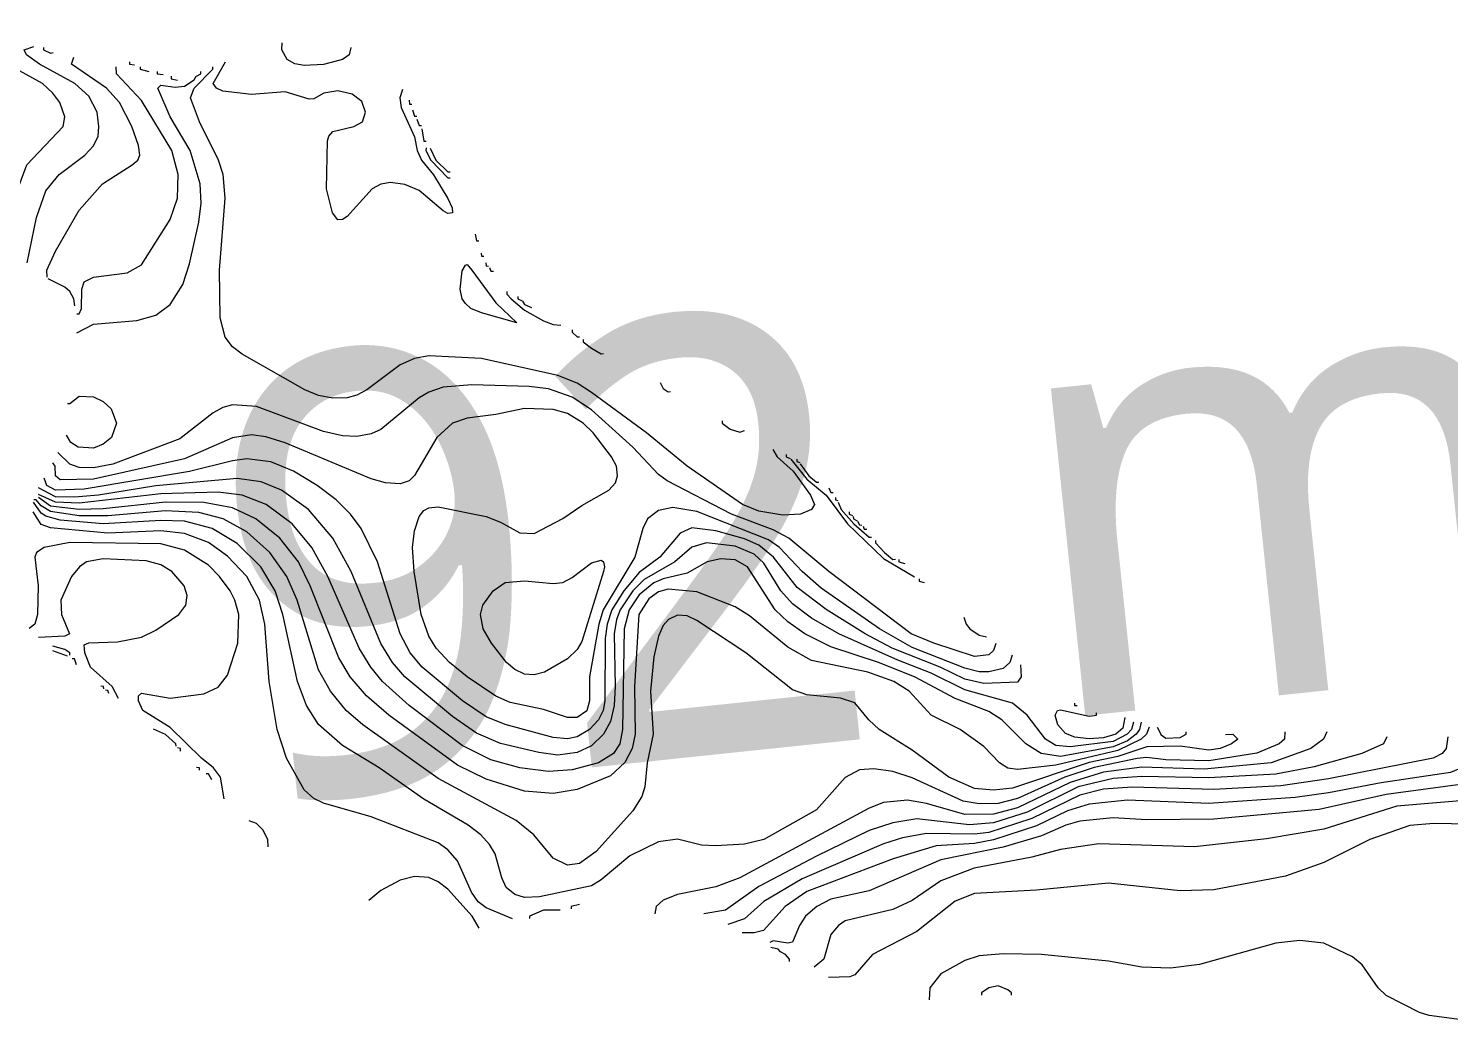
# Model space of a CAD drawing. Extents: x 474277 to 475042, y 254928 to 255625.
# Drawn here: x 474652.07 to 474674.83, y 255609 to 255624.93 of the extents above; entities that cross this region are included whole.
import ezdxf

# ---------------------------------------------------------------- set-up
doc = ezdxf.new("R2010")
doc.units = 0
doc.header["$MEASUREMENT"] = 0
doc.layers.add('BaseMapV2_DTM_export_MonNov09090547073261 — entities', color=1, linetype='CONTINUOUS')
doc.styles.get("Standard").update_dxf_attribs({"font": 'romans.shx'})

msp = doc.modelspace()

# ---------------------------------------------------------------- linework, layer by layer
at = {"layer": 'BaseMapV2_DTM_export_MonNov09090547073261 — entities', "color": 15, "linetype": 'Continuous', "true_color": 0xb7484b}
for points in [[(474651.883, 255621.327, 92.5), (474651.747, 255621.825, 92.5), (474651.786, 255622.055, 92.5), (474652.041, 255622.745, 92.5), (474652.623, 255623.359, 92.5), (474652.648, 255623.512, 92.5), (474652.568, 255623.742, 92.5), (474652.457, 255623.895, 92.5), (474652.289, 255624.049, 92.5), (474651.5, 255624.481, 92.5), (474651.27, 255624.558, 92.5), (474650.273, 255624.663, 92.5), (474650.028, 255624.739, 92.5), (474649.967, 255624.792, 92.5), (474649.946, 255624.815, 92.5), (474649.966, 255624.93, 92.5)], [(474657.231, 255624.624, 94.25), (474657.205, 255624.509, 94.25), (474657.098, 255624.431, 94.25), (474656.791, 255624.353, 94.25), (474656.484, 255624.334, 94.25), (474656.331, 255624.363, 94.25), (474656.209, 255624.432, 94.25), (474656.123, 255624.585, 94.25), (474656.128, 255624.7, 94.25)], [(474652.045, 255621.173, 92.75), (474652.197, 255621.902, 92.75), (474652.344, 255622.326, 92.75), (474652.557, 255622.592, 92.75), (474652.969, 255622.898, 92.75), (474653.11, 255623.047, 92.75), (474653.18, 255623.205, 92.75), (474653.194, 255623.359, 92.75), (474653.166, 255623.589, 92.75), (474653.034, 255623.845, 92.75), (474652.808, 255624.049, 92.75), (474652.241, 255624.355, 92.75), (474652.035, 255624.509, 92.75), (474651.997, 255624.585, 92.75), (474652.152, 255624.643, 92.75)], [(474652.306, 255624.624, 92.75), (474652.306, 255624.585, 92.75), (474652.42, 255624.536, 92.75), (474652.462, 255624.547, 92.75)], [(474652.366, 255620.943, 93), (474652.36, 255621.058, 93), (474652.497, 255621.363, 93), (474652.88, 255622.02, 93), (474653.254, 255622.438, 93), (474653.729, 255622.745, 93), (474653.817, 255622.822, 93), (474653.85, 255622.898, 93), (474653.829, 255623.052, 93), (474653.722, 255623.359, 93), (474653.526, 255623.742, 93), (474653.318, 255623.972, 93), (474652.758, 255624.355, 93), (474652.791, 255624.47, 93)], [(474652.842, 255620.358, 93.25), (474652.88, 255620.358, 93.25), (474652.913, 255620.445, 93.25), (474652.92, 255620.752, 93.25), (474652.957, 255620.87, 93.25), (474653.11, 255620.945, 93.25), (474653.647, 255621.012, 93.25), (474653.877, 255621.141, 93.25), (474654.337, 255621.871, 93.25), (474654.452, 255622.208, 93.25), (474654.463, 255622.592, 93.25), (474654.361, 255622.975, 93.25), (474653.877, 255623.775, 93.25), (474653.478, 255624.202, 93.25), (474653.472, 255624.317, 93.25)], [(474653.684, 255624.394, 93.25), (474653.684, 255624.355, 93.25), (474653.762, 255624.345, 93.25)], [(474653.854, 255624.317, 93.25), (474653.854, 255624.279, 93.25), (474653.992, 255624.242, 93.25)], [(474654.128, 255624.24, 93.25), (474654.128, 255624.202, 93.25), (474654.222, 255624.193, 93.25)], [(474663.988, 255618.183, 93.75), (474664.058, 255618.068, 93.75), (474664.314, 255617.838, 93.75), (474664.594, 255617.454, 93.75), (474664.655, 255617.301, 93.75), (474664.608, 255617.224, 93.75), (474664.436, 255617.148, 93.75), (474664.152, 255617.131, 93.75), (474663.768, 255617.195, 93.75), (474663.504, 255617.301, 93.75), (474662.617, 255617.915, 93.75), (474661.965, 255618.451, 93.75), (474661.085, 255619.096, 93.75), (474660.855, 255619.246, 93.75), (474660.548, 255619.367, 93.75), (474659.321, 255619.641, 93.75), (474658.478, 255619.686, 93.75), (474658.248, 255619.641, 93.75), (474658.018, 255619.538, 93.75), (474657.488, 255619.141, 93.75), (474657.328, 255619.055, 93.75), (474657.174, 255619.011, 93.75), (474656.944, 255619.004, 93.75), (474656.714, 255619.051, 93.75), (474656.492, 255619.141, 93.75), (474655.487, 255619.709, 93.75), (474655.332, 255619.831, 93.75), (474655.217, 255619.985, 93.75), (474655.137, 255620.291, 93.75), (474655.124, 255621.058, 93.75), (474655.218, 255622.208, 93.75), (474655.187, 255622.592, 93.75), (474655.111, 255622.822, 93.75), (474654.807, 255623.435, 93.75), (474654.662, 255623.819, 93.75), (474654.722, 255623.972, 93.75), (474655.018, 255624.279, 93.75), (474655.018, 255624.317, 93.75)], [(474654.759, 255624.166, 93.5), (474654.829, 255624.202, 93.5), (474654.829, 255624.24, 93.5)], [(474658.056, 255623.952, 94), (474658.017, 255623.819, 94), (474658.039, 255623.665, 94), (474658.248, 255623.193, 94), (474658.294, 255622.975, 94), (474658.362, 255622.822, 94), (474658.554, 255622.582, 94), (474658.784, 255622.204, 94), (474658.856, 255622.055, 94), (474658.861, 255621.975, 94), (474658.784, 255621.963, 94), (474658.708, 255622.006, 94), (474658.324, 255622.334, 94), (474658.094, 255622.428, 94), (474657.864, 255622.461, 94), (474657.711, 255622.435, 94), (474657.57, 255622.362, 94), (474657.174, 255621.918, 94), (474657.098, 255621.868, 94), (474657.021, 255621.866, 94), (474656.936, 255621.978, 94), (474656.841, 255622.362, 94), (474656.857, 255623.129, 94), (474656.877, 255623.205, 94), (474656.944, 255623.281, 94), (474657.276, 255623.359, 94), (474657.415, 255623.435, 94), (474657.463, 255623.589, 94), (474657.404, 255623.759, 94), (474657.251, 255623.877, 94), (474657.021, 255623.93, 94), (474656.8, 255623.895, 94), (474656.637, 255623.801, 94), (474656.561, 255623.797, 94), (474656.177, 255623.912, 94), (474655.641, 255623.87, 94), (474655.181, 255623.924, 94), (474655.078, 255623.972, 94), (474655.027, 255624.049, 94), (474655.221, 255624.394, 94)], [(474652.842, 255620.052, 93.5), (474653.11, 255620.189, 93.5), (474653.8, 255620.249, 93.5), (474654.107, 255620.335, 93.5), (474654.337, 255620.508, 93.5), (474654.537, 255620.828, 93.5), (474654.644, 255621.158, 93.5), (474654.795, 255621.825, 93.5), (474654.831, 255622.132, 93.5), (474654.819, 255622.438, 93.5), (474654.657, 255622.975, 93.5), (474654.336, 255623.512, 93.5), (474654.136, 255623.972, 93.5), (474654.184, 255624.021, 93.5), (474654.414, 255623.988, 93.5), (474654.567, 255624.006, 93.5), (474654.721, 255624.108, 93.5), (474654.755, 255624.164, 93.5)], [(474654.35, 255624.164, 93.25), (474654.35, 255624.125, 93.25), (474654.452, 255624.102, 93.25)], [(474658.165, 255623.78, 93.75), (474658.171, 255623.718, 93.75), (474658.209, 255623.718, 93.75)], [(474658.218, 255623.627, 93.75), (474658.248, 255623.522, 93.75), (474658.286, 255623.522, 93.75)], [(474658.29, 255623.474, 93.75), (474658.324, 255623.376, 93.75), (474658.363, 255623.376, 93.75)], [(474658.368, 255623.32, 93.75), (474658.401, 255623.122, 93.75), (474658.439, 255623.122, 93.75)], [(474658.439, 255623.019, 93.75), (474658.431, 255622.975, 93.75), (474658.512, 255622.822, 93.75), (474658.784, 255622.535, 93.75), (474658.823, 255622.535, 93.75)], [(474658.503, 255623.013, 93.5), (474658.591, 255622.822, 93.5), (474658.784, 255622.633, 93.5), (474658.823, 255622.633, 93.5)], [(474659.222, 255621.633, 93.75), (474659.244, 255621.528, 93.75), (474659.283, 255621.528, 93.75)], [(474659.32, 255621.327, 93.75), (474659.321, 255621.283, 93.75), (474659.36, 255621.283, 93.75)], [(474659.887, 255620.215, 94), (474659.321, 255620.374, 94), (474659.153, 255620.445, 94), (474659.065, 255620.522, 94), (474659.014, 255620.598, 94), (474658.98, 255620.752, 94), (474659.014, 255621.048, 94), (474659.068, 255621.135, 94), (474659.091, 255621.15, 94), (474659.168, 255621.059, 94), (474659.551, 255620.533, 94), (474659.887, 255620.215, 94)], [(474659.391, 255621.173, 93.75), (474659.398, 255621.126, 93.75), (474659.436, 255621.121, 93.75)], [(474659.454, 255621.097, 93.75), (474659.475, 255621.043, 93.75), (474659.513, 255621.043, 93.75)], [(474652.81, 255620.483, 93), (474652.795, 255620.598, 93), (474652.727, 255620.713, 93), (474652.65, 255620.786, 93), (474652.382, 255620.919, 93)], [(474659.727, 255620.713, 93.75), (474659.727, 255620.675, 93.75), (474659.796, 255620.598, 93.75), (474660.011, 255620.417, 93.75), (474660.318, 255620.244, 93.75), (474660.471, 255620.186, 93.75), (474660.595, 255620.176, 93.75)], [(474659.906, 255620.637, 93.5), (474659.906, 255620.598, 93.5), (474659.973, 255620.563, 93.5)], [(474659.978, 255620.56, 93.5), (474660.011, 255620.507, 93.5), (474660.126, 255620.457, 93.5)], [(474660.777, 255620.1, 93.75), (474660.777, 255620.061, 93.75), (474660.855, 255619.991, 93.75), (474660.893, 255619.991, 93.75)], [(474660.953, 255619.946, 93.75), (474660.953, 255619.908, 93.75), (474661.085, 255619.806, 93.75), (474661.238, 255619.715, 93.75), (474661.276, 255619.722, 93.75)], [(474667.564, 255615.074, 93.5), (474667.526, 255614.965, 93.5), (474667.449, 255614.892, 93.5), (474667.219, 255614.867, 93.5), (474666.567, 255615.078, 93.5), (474666.206, 255615.231, 93.5), (474664.889, 255616.228, 93.5), (474664.244, 255616.764, 93.5), (474663.998, 255616.895, 93.5), (474663.329, 255617.148, 93.5), (474662.297, 255617.684, 93.5), (474662.158, 255617.782, 93.5), (474661.748, 255618.221, 93.5), (474661.085, 255618.819, 93.5), (474660.778, 255619.023, 93.5), (474660.395, 255619.155, 93.5), (474660.088, 255619.192, 93.5), (474659.168, 255619.217, 93.5), (474658.708, 255619.18, 93.5), (474658.478, 255619.101, 93.5), (474658.324, 255619.01, 93.5), (474657.711, 255618.505, 93.5), (474657.558, 255618.434, 93.5), (474657.328, 255618.393, 93.5), (474657.098, 255618.405, 93.5), (474656.791, 255618.474, 93.5), (474655.717, 255618.874, 93.5), (474655.334, 255618.901, 93.5), (474655.181, 255618.858, 93.5), (474655.027, 255618.772, 93.5), (474654.491, 255618.353, 93.5), (474653.417, 255617.949, 93.5), (474653.11, 255617.889, 93.5), (474652.88, 255617.894, 93.5), (474652.727, 255617.948, 93.5), (474652.535, 255618.136, 93.5)], [(474662.185, 255619.256, 93.75), (474662.235, 255619.161, 93.75), (474662.312, 255619.107, 93.75), (474662.35, 255619.111, 93.75)], [(474652.689, 255618.918, 93.75), (474652.727, 255618.918, 93.75), (474652.88, 255619.038, 93.75), (474653.11, 255619.027, 93.75), (474653.264, 255618.952, 93.75), (474653.39, 255618.835, 93.75), (474653.478, 255618.605, 93.75), (474653.394, 255618.375, 93.75), (474653.264, 255618.267, 93.75), (474653.11, 255618.207, 93.75), (474652.862, 255618.221, 93.75), (474652.746, 255618.298, 93.75), (474652.675, 255618.413, 93.75)], [(474667.823, 255614.886, 93.25), (474667.785, 255614.771, 93.25), (474667.679, 255614.677, 93.25), (474667.449, 255614.622, 93.25), (474667.295, 255614.621, 93.25), (474667.065, 255614.681, 93.25), (474666.222, 255615.011, 93.25), (474665.699, 255615.308, 93.25), (474664.765, 255615.964, 93.25), (474664.458, 255616.226, 93.25), (474664.098, 255616.611, 93.25), (474663.922, 255616.738, 93.25), (474662.772, 255617.19, 93.25), (474662.388, 255617.253, 93.25), (474662.158, 255617.207, 93.25), (474661.985, 255617.071, 93.25), (474661.909, 255616.918, 93.25), (474661.781, 255616.458, 93.25), (474661.273, 255615.614, 93.25), (474661.202, 255615.384, 93.25), (474661.051, 255614.541, 93.25), (474661.055, 255614.157, 93.25), (474661.008, 255613.996, 93.25), (474660.855, 255613.889, 93.25), (474660.701, 255613.887, 93.25), (474660.318, 255614.016, 93.25), (474659.781, 255614.131, 93.25), (474659.551, 255614.229, 93.25), (474659.093, 255614.541, 93.25), (474658.811, 255614.771, 93.25), (474658.596, 255615.001, 93.25), (474658.478, 255615.19, 93.25), (474658.359, 255615.538, 93.25), (474658.246, 255616.228, 93.25), (474658.219, 255616.611, 93.25), (474658.248, 255616.878, 93.25), (474658.324, 255617.108, 93.25), (474658.401, 255617.205, 93.25), (474658.478, 255617.247, 93.25), (474658.631, 255617.263, 93.25), (474659.398, 255617.11, 93.25), (474659.628, 255617.021, 93.25), (474659.935, 255616.85, 93.25), (474660.165, 255616.837, 93.25), (474660.625, 255617.078, 93.25), (474660.931, 255617.288, 93.25), (474661.365, 255617.531, 93.25), (474661.468, 255617.65, 93.25), (474661.504, 255617.761, 93.25), (474661.485, 255617.915, 93.25), (474661.406, 255618.068, 93.25), (474661.11, 255618.451, 93.25), (474660.952, 255618.605, 93.25), (474660.702, 255618.758, 93.25), (474660.471, 255618.827, 93.25), (474660.011, 255618.839, 93.25), (474659.551, 255618.743, 93.25), (474659.091, 255618.687, 93.25), (474658.861, 255618.606, 93.25), (474658.608, 255618.375, 93.25), (474658.248, 255617.765, 93.25), (474658.165, 255617.684, 93.25), (474658.018, 255617.634, 93.25), (474657.788, 255617.652, 93.25), (474657.558, 255617.712, 93.25), (474656.177, 255618.291, 93.25), (474655.871, 255618.386, 93.25), (474655.641, 255618.417, 93.25), (474655.334, 255618.368, 93.25), (474654.567, 255618.036, 93.25), (474653.11, 255617.706, 93.25), (474652.574, 255617.698, 93.25), (474652.501, 255617.761, 93.25), (474652.492, 255617.915, 93.25), (474652.459, 255617.971, 93.25)], [(474663.18, 255618.643, 93.75), (474663.18, 255618.605, 93.75), (474663.308, 255618.507, 93.75), (474663.462, 255618.46, 93.75), (474663.535, 255618.49, 93.75)], [(474664.205, 255618.106, 93.5), (474664.205, 255618.068, 93.5), (474664.267, 255618.039, 93.5)], [(474667.96, 255614.732, 93), (474667.968, 255614.541, 93), (474667.909, 255614.453, 93), (474667.372, 255614.432, 93), (474667.065, 255614.505, 93), (474666.673, 255614.694, 93), (474665.901, 255615.001, 93), (474665.468, 255615.231, 93), (474664.842, 255615.621, 93), (474664.382, 255615.97, 93), (474664, 255616.458, 93), (474663.768, 255616.651, 93), (474663.538, 255616.751, 93), (474663.078, 255616.88, 93), (474662.695, 255616.928, 93), (474662.506, 255616.841, 93), (474662.182, 255616.458, 93), (474661.851, 255616.213, 93), (474661.604, 255615.921, 93), (474661.413, 255615.614, 93), (474661.337, 255615.384, 93), (474661.305, 255615.154, 93), (474661.301, 255614.157, 93), (474661.27, 255614.004, 93), (474661.198, 255613.851, 93), (474661.055, 255613.697, 93), (474660.855, 255613.582, 93), (474660.701, 255613.549, 93), (474660.471, 255613.569, 93), (474659.705, 255613.776, 93), (474659.398, 255613.9, 93), (474659.018, 255614.157, 93), (474658.374, 255614.694, 93), (474658.183, 255614.924, 93), (474658.019, 255615.231, 93), (474657.656, 255616.381, 93), (474657.395, 255616.918, 93), (474657.223, 255617.148, 93), (474656.997, 255617.378, 93), (474656.689, 255617.608, 93), (474656.31, 255617.838, 93), (474655.947, 255617.985, 93), (474655.564, 255618.035, 93), (474655.334, 255618.004, 93), (474654.644, 255617.833, 93), (474652.957, 255617.547, 93), (474652.497, 255617.53, 93), (474652.36, 255617.608, 93), (474652.315, 255617.723, 93)], [(474664.279, 255618.03, 93.5), (474664.535, 255617.709, 93.5), (474664.844, 255617.454, 93.5), (474665.188, 255616.994, 93.5), (474665.762, 255616.436, 93.5), (474666.26, 255616.141, 93.5)], [(474664.375, 255618.03, 93.25), (474664.375, 255617.991, 93.25), (474664.42, 255617.975, 93.25)], [(474664.43, 255617.953, 93.25), (474664.569, 255617.761, 93.25), (474664.689, 255617.66, 93.25), (474664.727, 255617.658, 93.25)], [(474669.77, 255613.812, 92.75), (474669.734, 255613.697, 92.75), (474669.666, 255613.621, 92.75), (474669.442, 255613.503, 92.75), (474668.752, 255613.418, 92.75), (474668.522, 255613.443, 92.75), (474668.358, 255613.544, 92.75), (474668.062, 255613.929, 92.75), (474667.832, 255614.118, 92.75), (474667.065, 255614.331, 92.75), (474666.529, 255614.601, 92.75), (474665.992, 255614.806, 92.75), (474665.047, 255615.231, 92.75), (474664.612, 255615.482, 92.75), (474664.305, 255615.709, 92.75), (474664.117, 255615.921, 92.75), (474663.845, 255616.36, 92.75), (474663.692, 255616.508, 92.75), (474663.385, 255616.636, 92.75), (474662.925, 255616.689, 92.75), (474662.695, 255616.62, 92.75), (474662.418, 255616.381, 92.75), (474661.928, 255616.102, 92.75), (474661.75, 255615.921, 92.75), (474661.543, 255615.614, 92.75), (474661.484, 255615.461, 92.75), (474661.449, 255615.231, 92.75), (474661.466, 255614.387, 92.75), (474661.446, 255614.081, 92.75), (474661.391, 255613.826, 92.75), (474661.279, 255613.621, 92.75), (474661.085, 255613.438, 92.75), (474660.855, 255613.329, 92.75), (474660.548, 255613.287, 92.75), (474660.241, 255613.326, 92.75), (474659.628, 255613.474, 92.75), (474659.244, 255613.639, 92.75), (474658.861, 255613.907, 92.75), (474658.094, 255614.541, 92.75), (474657.895, 255614.771, 92.75), (474657.711, 255615.073, 92.75), (474657.233, 255616.228, 92.75), (474656.943, 255616.764, 92.75), (474656.551, 255617.224, 92.75), (474656.122, 255617.531, 92.75), (474655.794, 255617.666, 92.75), (474655.411, 255617.721, 92.75), (474654.107, 255617.602, 92.75), (474653.187, 255617.454, 92.75), (474652.804, 255617.422, 92.75), (474652.497, 255617.427, 92.75), (474652.229, 255617.569, 92.75)], [(474671.244, 255613.615, 92), (474671.359, 255613.62, 92), (474671.441, 255613.544, 92), (474671.34, 255613.467, 92), (474671.155, 255613.391, 92), (474670.976, 255613.366, 92), (474670.516, 255613.429, 92), (474669.979, 255613.421, 92), (474669.519, 255613.267, 92), (474669.059, 255613.166, 92), (474667.832, 255612.758, 92), (474667.526, 255612.724, 92), (474667.219, 255612.753, 92), (474666.807, 255612.931, 92), (474666.222, 255613.367, 92), (474665.694, 255613.697, 92), (474665.527, 255613.851, 92), (474665.302, 255614.126, 92), (474665.072, 255614.197, 92), (474664.535, 255614.251, 92), (474664.305, 255614.331, 92), (474663.558, 255614.924, 92), (474662.772, 255615.443, 92), (474662.618, 255615.516, 92), (474662.465, 255615.527, 92), (474662.32, 255615.461, 92), (474662.235, 255615.363, 92), (474662.158, 255615.19, 92), (474662.082, 255614.864, 92), (474662.032, 255614.311, 92), (474662.074, 255613.621, 92), (474661.978, 255613.161, 92), (474661.942, 255612.777, 92), (474661.891, 255612.624, 92), (474661.747, 255612.394, 92), (474661.161, 255611.742, 92), (474660.891, 255611.55, 92), (474660.701, 255611.524, 92), (474660.471, 255611.637, 92), (474660.16, 255612.01, 92), (474659.878, 255612.24, 92), (474658.631, 255612.913, 92), (474657.422, 255613.774, 92), (474657.154, 255614.004, 92), (474656.905, 255614.311, 92), (474656.714, 255614.655, 92), (474656.368, 255615.768, 92), (474656.205, 255616.151, 92), (474655.935, 255616.534, 92), (474655.564, 255616.866, 92), (474655.187, 255617.071, 92), (474654.797, 255617.174, 92), (474654.261, 255617.201, 92), (474653.34, 255617.12, 92), (474652.88, 255617.12, 92), (474652.42, 255617.189, 92), (474652.267, 255617.282, 92), (474652.19, 255617.376, 92), (474652.152, 255617.377, 92)], [(474669.891, 255613.812, 92.5), (474669.866, 255613.697, 92.5), (474669.809, 255613.621, 92.5), (474669.672, 255613.518, 92.5), (474669.442, 255613.421, 92.5), (474668.599, 255613.266, 92.5), (474668.29, 255613.314, 92.5), (474668.043, 255613.467, 92.5), (474667.657, 255613.851, 92.5), (474667.449, 255613.986, 92.5), (474666.912, 255614.192, 92.5), (474666.26, 255614.541, 92.5), (474665.683, 255614.771, 92.5), (474664.919, 255615.024, 92.5), (474664.505, 255615.231, 92.5), (474664.228, 255615.424, 92.5), (474664.029, 255615.614, 92.5), (474663.586, 255616.304, 92.5), (474663.385, 255616.413, 92.5), (474663.155, 255616.432, 92.5), (474662.938, 255616.381, 92.5), (474662.618, 255616.2, 92.5), (474662.235, 255616.11, 92.5), (474662.082, 255616.046, 92.5), (474661.851, 255615.855, 92.5), (474661.689, 255615.614, 92.5), (474661.61, 255615.308, 92.5), (474661.583, 255613.697, 92.5), (474661.538, 255613.467, 92.5), (474661.438, 255613.314, 92.5), (474661.197, 255613.161, 92.5), (474660.778, 255613.049, 92.5), (474660.395, 255613.024, 92.5), (474659.935, 255613.085, 92.5), (474659.475, 255613.212, 92.5), (474659.014, 255613.44, 92.5), (474658.166, 255614.081, 92.5), (474657.737, 255614.464, 92.5), (474657.548, 255614.694, 92.5), (474657.361, 255615.001, 92.5), (474656.859, 255616.151, 92.5), (474656.604, 255616.611, 92.5), (474656.289, 255616.994, 92.5), (474655.872, 255617.301, 92.5), (474655.487, 255617.45, 92.5), (474655.104, 255617.498, 92.5), (474654.184, 255617.473, 92.5), (474652.88, 255617.322, 92.5), (474652.497, 255617.34, 92.5), (474652.229, 255617.465, 92.5)], [(474670.019, 255613.736, 92.25), (474669.977, 255613.621, 92.25), (474669.893, 255613.544, 92.25), (474669.519, 255613.361, 92.25), (474668.522, 255613.125, 92.25), (474667.909, 255613.058, 92.25), (474667.756, 255613.077, 92.25), (474667.622, 255613.161, 92.25), (474667.372, 255613.426, 92.25), (474666.993, 255613.697, 92.25), (474666.529, 255613.925, 92.25), (474666.175, 255614.311, 92.25), (474665.926, 255614.464, 92.25), (474665.51, 255614.617, 92.25), (474664.612, 255614.804, 92.25), (474664.228, 255615.018, 92.25), (474663.615, 255615.516, 92.25), (474663.385, 255615.66, 92.25), (474662.772, 255615.904, 92.25), (474662.312, 255615.947, 92.25), (474662.158, 255615.901, 92.25), (474662.005, 255615.793, 92.25), (474661.843, 255615.538, 92.25), (474661.776, 255614.387, 92.25), (474661.787, 255613.621, 92.25), (474661.735, 255613.391, 92.25), (474661.621, 255613.17, 92.25), (474661.391, 255612.952, 92.25), (474660.855, 255612.734, 92.25), (474660.471, 255612.67, 92.25), (474660.011, 255612.708, 92.25), (474659.398, 255612.9, 92.25), (474658.938, 255613.128, 92.25), (474657.837, 255613.927, 92.25), (474657.482, 255614.234, 92.25), (474657.222, 255614.541, 92.25), (474657.038, 255614.847, 92.25), (474656.579, 255615.998, 92.25), (474656.39, 255616.381, 92.25), (474656.091, 255616.764, 92.25), (474655.707, 255617.071, 92.25), (474655.334, 255617.247, 92.25), (474654.874, 255617.335, 92.25), (474654.261, 255617.342, 92.25), (474653.264, 255617.235, 92.25), (474652.88, 255617.222, 92.25), (474652.42, 255617.277, 92.25), (474652.229, 255617.417, 92.25)], [(474664.885, 255617.569, 93.25), (474664.919, 255617.497, 93.25), (474664.957, 255617.497, 93.25)], [(474664.995, 255617.416, 93.25), (474664.995, 255617.377, 93.25), (474665.034, 255617.366, 93.25)], [(474659.82, 255610.663, 91.5), (474659.398, 255610.838, 91.5), (474659.271, 255610.937, 91.5), (474659.164, 255611.09, 91.5), (474658.938, 255611.593, 91.5), (474658.784, 255611.77, 91.5), (474658.631, 255611.88, 91.5), (474657.558, 255612.297, 91.5), (474656.791, 255612.519, 91.5), (474656.637, 255612.592, 91.5), (474656.484, 255612.733, 91.5), (474656.197, 255613.237, 91.5), (474656.048, 255613.697, 91.5), (474655.922, 255614.464, 91.5), (474655.853, 255615.384, 91.5), (474655.767, 255615.768, 91.5), (474655.564, 255616.147, 91.5), (474655.257, 255616.472, 91.5), (474654.951, 255616.692, 91.5), (474654.567, 255616.839, 91.5), (474654.184, 255616.879, 91.5), (474653.34, 255616.844, 91.5), (474652.42, 255616.928, 91.5), (474652.267, 255616.98, 91.5), (474652.143, 255617.186, 91.5)], [(474672.194, 255613.659, 91.75), (474672.186, 255613.544, 91.75), (474672.102, 255613.467, 91.75), (474671.743, 255613.32, 91.75), (474670.976, 255613.196, 91.75), (474670.286, 255613.211, 91.75), (474669.979, 255613.249, 91.75), (474669.826, 255613.234, 91.75), (474669.136, 255613.087, 91.75), (474668.669, 255612.931, 91.75), (474667.909, 255612.589, 91.75), (474667.602, 255612.512, 91.75), (474667.295, 255612.506, 91.75), (474667.038, 255612.547, 91.75), (474666.222, 255612.924, 91.75), (474665.915, 255613.026, 91.75), (474665.609, 255613.069, 91.75), (474665.379, 255613.05, 91.75), (474665.149, 255612.93, 91.75), (474664.689, 255612.412, 91.75), (474663.845, 255611.932, 91.75), (474663.538, 255611.859, 91.75), (474663.078, 255611.833, 91.75), (474662.848, 255611.844, 91.75), (474662.465, 255611.942, 91.75), (474662.158, 255611.896, 91.75), (474661.698, 255611.675, 91.75), (474661.238, 255611.288, 91.75), (474661.085, 255611.193, 91.75), (474660.252, 255611.014, 91.75), (474660.011, 255611.003, 91.75), (474659.858, 255611.051, 91.75), (474659.717, 255611.167, 91.75), (474659.647, 255611.32, 91.75), (474659.542, 255611.704, 91.75), (474659.453, 255611.857, 91.75), (474659.313, 255612.01, 91.75), (474659.112, 255612.164, 91.75), (474658.401, 255612.582, 91.75), (474657.683, 255613.084, 91.75), (474657.098, 255613.442, 91.75), (474656.714, 255613.777, 91.75), (474656.522, 255614.081, 91.75), (474656.374, 255614.464, 91.75), (474656.141, 255615.538, 91.75), (474656.018, 255615.921, 91.75), (474655.788, 255616.304, 91.75), (474655.411, 255616.679, 91.75), (474655.011, 255616.918, 91.75), (474654.567, 255617.033, 91.75), (474654.184, 255617.048, 91.75), (474653.264, 255616.99, 91.75), (474652.574, 255617.052, 91.75), (474652.344, 255617.113, 91.75), (474652.267, 255617.166, 91.75), (474652.145, 255617.339, 91.75)], [(474665.035, 255617.339, 93.25), (474665.087, 255617.224, 93.25), (474665.286, 255616.994, 93.25), (474665.532, 255616.777, 93.25), (474665.57, 255616.777, 93.25)], [(474665.211, 255617.186, 93), (474665.213, 255617.148, 93), (474665.264, 255617.126, 93)], [(474665.276, 255617.109, 93), (474665.283, 255617.071, 93), (474665.34, 255617.041, 93)], [(474665.349, 255617.033, 93), (474665.379, 255616.976, 93), (474665.417, 255616.969, 93)], [(474665.437, 255616.956, 93), (474665.455, 255616.909, 93), (474665.494, 255616.907, 93)], [(474655.2, 255612.586, 91.25), (474655.142, 255612.931, 91.25), (474655.031, 255613.084, 91.25), (474654.836, 255613.237, 91.25), (474654.337, 255613.73, 91.25), (474653.9, 255614.004, 91.25), (474653.829, 255614.157, 91.25), (474653.828, 255614.234, 91.25), (474653.877, 255614.279, 91.25), (474654.337, 255614.2, 91.25), (474654.874, 255614.266, 91.25), (474655.104, 255614.375, 91.25), (474655.257, 255614.57, 91.25), (474655.421, 255615.078, 91.25), (474655.434, 255615.538, 91.25), (474655.374, 255615.768, 91.25), (474655.298, 255615.921, 91.25), (474655.128, 255616.151, 91.25), (474654.951, 255616.329, 91.25), (474654.567, 255616.573, 91.25), (474654.184, 255616.67, 91.25), (474652.727, 255616.692, 91.25), (474652.32, 255616.611, 91.25), (474652.196, 255616.534, 91.25), (474652.166, 255616.458, 91.25), (474652.221, 255615.998, 91.25), (474652.212, 255615.538, 91.25), (474652.168, 255615.384, 91.25), (474652.075, 255615.318, 91.25)], [(474665.636, 255616.726, 93.25), (474665.636, 255616.688, 93.25), (474665.78, 255616.534, 93.25), (474665.915, 255616.423, 93.25), (474665.954, 255616.424, 93.25)], [(474653.506, 255614.196, 91), (474653.406, 255614.387, 91), (474653.06, 255614.694, 91), (474652.969, 255614.924, 91), (474652.957, 255615.053, 91), (474653.034, 255615.086, 91), (474653.494, 255615.1, 91), (474653.877, 255615.178, 91), (474654.107, 255615.289, 91), (474654.473, 255615.538, 91), (474654.589, 255615.691, 91), (474654.61, 255615.844, 91), (474654.561, 255615.998, 91), (474654.364, 255616.228, 91), (474654.184, 255616.335, 91), (474653.954, 255616.398, 91), (474653.264, 255616.434, 91), (474652.996, 255616.381, 91), (474652.881, 255616.304, 91), (474652.758, 255616.151, 91), (474652.585, 255615.768, 91), (474652.597, 255615.538, 91), (474652.722, 255615.231, 91), (474652.65, 255615.191, 91), (474652.229, 255615.173, 91)], [(474660.333, 255614.617, 93.5), (474660.165, 255614.574, 93.5), (474660.011, 255614.586, 93.5), (474659.858, 255614.657, 93.5), (474659.724, 255614.771, 93.5), (474659.482, 255615.078, 93.5), (474659.349, 255615.308, 93.5), (474659.306, 255615.538, 93.5), (474659.343, 255615.691, 93.5), (474659.508, 255615.921, 93.5), (474659.705, 255616.055, 93.5), (474660.011, 255616.081, 93.5), (474660.471, 255616.035, 93.5), (474660.625, 255616.051, 93.5), (474660.778, 255616.13, 93.5), (474661.085, 255616.369, 93.5), (474661.238, 255616.411, 93.5), (474661.275, 255616.381, 93.5), (474661.292, 255616.304, 93.5), (474661.276, 255616.228, 93.5), (474660.931, 255615.106, 93.5), (474660.855, 255614.981, 93.5), (474660.701, 255614.83, 93.5), (474660.333, 255614.617, 93.5)], [(474666.008, 255616.419, 93.25), (474666.008, 255616.381, 93.25), (474666.107, 255616.355, 93.25)], [(474666.333, 255616.113, 93.5), (474666.333, 255616.074, 93.5), (474666.414, 255616.054, 93.5)], [(474667.048, 255615.499, 93.5), (474667.085, 255615.384, 93.5), (474667.147, 255615.308, 93.5), (474667.295, 255615.211, 93.5), (474667.411, 255615.181, 93.5)], [(474652.727, 255614.886, 90.75), (474652.727, 255614.924, 90.75), (474652.65, 255614.979, 90.75), (474652.459, 255615.031, 90.75)], [(474652.689, 255614.87, 90.5), (474652.459, 255614.958, 90.5)], [(474652.836, 255614.732, 90.75), (474652.804, 255614.831, 90.75), (474652.765, 255614.831, 90.75)], [(474653.274, 255614.349, 90.75), (474653.27, 255614.387, 90.75), (474653.225, 255614.393, 90.75)], [(474653.352, 255614.272, 90.75), (474653.34, 255614.323, 90.75), (474653.302, 255614.328, 90.75)], [(474669.63, 255613.889, 93), (474669.596, 255613.716, 93), (474669.484, 255613.621, 93), (474669.289, 255613.561, 93), (474669.059, 255613.547, 93), (474668.829, 255613.575, 93), (474668.676, 255613.633, 93), (474668.553, 255613.774, 93), (474668.515, 255613.927, 93), (474668.552, 255614.004, 93), (474668.599, 255614.011, 93), (474669.059, 255613.913, 93), (474669.177, 255613.927, 93), (474669.177, 255613.966, 93)], [(474668.825, 255614.119, 92.75), (474668.825, 255614.081, 92.75), (474668.867, 255614.079, 92.75)], [(474670.148, 255613.736, 92), (474670.209, 255613.61, 92), (474670.286, 255613.558, 92), (474670.516, 255613.569, 92), (474670.613, 255613.621, 92), (474670.613, 255613.659, 92)], [(474654.433, 255613.429, 91), (474654.427, 255613.467, 91), (474654.261, 255613.619, 91), (474654.069, 255613.705, 91)], [(474672.863, 255613.659, 91.5), (474672.812, 255613.544, 91.5), (474672.607, 255613.391, 91.5), (474671.973, 255613.164, 91.5), (474670.899, 255613.062, 91.5), (474669.902, 255613.091, 91.5), (474669.289, 255613.013, 91.5), (474668.752, 255612.849, 91.5), (474667.909, 255612.443, 91.5), (474667.526, 255612.339, 91.5), (474667.065, 255612.336, 91.5), (474666.452, 255612.509, 91.5), (474666.145, 255612.563, 91.5), (474665.762, 255612.526, 91.5), (474665.532, 255612.439, 91.5), (474663.462, 255611.321, 91.5), (474663.078, 255611.175, 91.5), (474662.465, 255611.052, 91.5), (474662.235, 255610.964, 91.5), (474662.12, 255610.86, 91.5), (474662.1, 255610.745, 91.5)], [(474673.824, 255613.582, 91.25), (474673.774, 255613.467, 91.25), (474673.427, 255613.314, 91.25), (474672.663, 255613.099, 91.25), (474672.049, 255612.982, 91.25), (474670.976, 255612.92, 91.25), (474669.902, 255612.942, 91.25), (474669.442, 255612.911, 91.25), (474668.879, 255612.777, 91.25), (474668.062, 255612.375, 91.25), (474667.526, 255612.2, 91.25), (474667.142, 255612.171, 91.25), (474666.299, 255612.266, 91.25), (474665.915, 255612.202, 91.25), (474665.532, 255612.077, 91.25), (474664.689, 255611.67, 91.25), (474663.768, 255611.18, 91.25), (474663.232, 255610.802, 91.25), (474662.887, 255610.741, 91.25)], [(474674.802, 255613.582, 91), (474674.779, 255613.391, 91), (474674.711, 255613.314, 91), (474674.57, 255613.237, 91), (474672.893, 255612.905, 91), (474672.126, 255612.794, 91), (474671.053, 255612.734, 91), (474669.749, 255612.775, 91), (474669.289, 255612.741, 91), (474668.906, 255612.645, 91), (474668.139, 255612.271, 91), (474667.449, 255612.048, 91), (474667.219, 255612.021, 91), (474666.452, 255612.029, 91), (474666.069, 255611.962, 91), (474665.762, 255611.864, 91), (474664.458, 255611.306, 91), (474663.845, 255610.943, 91), (474663.538, 255610.665, 91), (474663.27, 255610.574, 91)], [(474676.343, 255613.582, 90.75), (474676.355, 255613.467, 90.75), (474676.303, 255613.391, 90.75), (474675.96, 255613.246, 90.75), (474675.807, 255613.22, 90.75), (474675.423, 255613.247, 90.75), (474674.845, 255613.007, 90.75), (474673.736, 255612.843, 90.75), (474672.893, 255612.681, 90.75), (474672.356, 255612.608, 90.75), (474670.976, 255612.514, 90.75), (474669.672, 255612.564, 90.75), (474669.059, 255612.502, 90.75), (474668.712, 255612.394, 90.75), (474668.216, 255612.152, 90.75), (474667.526, 255611.929, 90.75), (474667.219, 255611.873, 90.75), (474666.605, 255611.834, 90.75), (474665.919, 255611.627, 90.75), (474664.535, 255611.1, 90.75), (474664.189, 255610.86, 90.75), (474663.843, 255610.477, 90.75), (474663.692, 255610.439, 90.75), (474663.498, 255610.439, 90.75)], [(474654.499, 255613.352, 91), (474654.499, 255613.391, 91), (474654.452, 255613.405, 91)], [(474654.804, 255613.046, 91), (474654.804, 255613.084, 91), (474654.759, 255613.089, 91)], [(474655.003, 255612.892, 91), (474654.951, 255612.989, 91), (474654.912, 255612.989, 91)], [(474674.963, 255612.81, 90.5), (474673.813, 255612.656, 90.5), (474672.74, 255612.413, 90.5), (474671.053, 255612.258, 90.5), (474669.979, 255612.251, 90.5), (474669.442, 255612.28, 90.5), (474668.906, 255612.226, 90.5), (474668.684, 255612.164, 90.5), (474668.292, 255611.995, 90.5), (474667.679, 255611.81, 90.5), (474666.682, 255611.611, 90.5), (474665.532, 255611.114, 90.5), (474664.919, 255610.976, 90.5), (474664.693, 255610.86, 90.5), (474664.512, 255610.707, 90.5), (474664.415, 255610.554, 90.5), (474664.305, 255610.287, 90.5), (474664.228, 255610.273, 90.5), (474663.998, 255610.311, 90.5), (474663.94, 255610.285, 90.5)], [(474675.193, 255612.569, 90.25), (474673.987, 255612.471, 90.25), (474672.816, 255612.101, 90.25), (474671.896, 255611.945, 90.25), (474670.746, 255611.817, 90.25), (474669.212, 255611.865, 90.25), (474668.599, 255611.773, 90.25), (474668.139, 255611.652, 90.25), (474667.213, 255611.474, 90.25), (474666.682, 255611.273, 90.25), (474666.222, 255610.955, 90.25), (474665.915, 255610.814, 90.25), (474665.151, 255610.63, 90.25), (474665.04, 255610.554, 90.25), (474664.919, 255610.415, 90.25), (474664.809, 255610.017, 90.25), (474664.65, 255609.889, 90.25)], [(474655.906, 255611.819, 91.25), (474655.901, 255611.934, 91.25), (474655.823, 255612.087, 91.25), (474655.717, 255612.189, 91.25), (474655.602, 255612.233, 91.25)], [(474675.423, 255612.177, 90), (474674.58, 255612.192, 90), (474674.196, 255612.16, 90), (474673.551, 255611.934, 90), (474672.816, 255611.568, 90), (474672.203, 255611.347, 90), (474671.053, 255611.129, 90), (474670.516, 255611.111, 90), (474669.366, 255611.236, 90), (474668.216, 255611.121, 90), (474667.219, 255611.071, 90), (474666.912, 255610.947, 90), (474666.299, 255610.458, 90), (474665.585, 255610.094, 90), (474665.302, 255609.764, 90), (474665.225, 255609.733, 90), (474664.88, 255609.724, 90)], [(474659.284, 255610.515, 91.25), (474659.174, 255610.707, 91.25), (474658.784, 255611.137, 91.25), (474658.631, 255611.256, 91.25), (474658.478, 255611.324, 91.25), (474658.248, 255611.342, 91.25), (474658.018, 255611.285, 91.25), (474657.711, 255611.118, 91.25), (474657.519, 255610.958, 91.25)], [(474660.586, 255610.803, 91.5), (474660.318, 255610.803, 91.5), (474660.093, 255610.707, 91.5), (474660.093, 255610.669, 91.5)], [(474660.893, 255610.895, 91.5), (474660.757, 255610.86, 91.5), (474660.757, 255610.822, 91.5)], [(474675.346, 255609.001, 89.75), (474674.503, 255609.115, 89.75), (474674.35, 255609.163, 89.75), (474673.813, 255609.435, 89.75), (474673.687, 255609.557, 89.75), (474673.43, 255609.929, 89.75), (474673.276, 255610.053, 89.75), (474672.816, 255610.273, 89.75), (474672.433, 255610.318, 89.75), (474672.049, 255610.271, 89.75), (474670.823, 255609.93, 89.75), (474670.363, 255609.875, 89.75), (474669.902, 255609.891, 89.75), (474669.366, 255609.983, 89.75), (474668.292, 255610.093, 89.75), (474667.679, 255610.103, 89.75), (474667.295, 255610.072, 89.75), (474667.065, 255609.998, 89.75), (474666.682, 255609.784, 89.75), (474666.505, 255609.557, 89.75), (474666.494, 255609.365, 89.75)], [(474664.113, 255610.132, 90.25), (474664.075, 255610.178, 90.25), (474663.96, 255610.204, 90.25)], [(474664.258, 255609.979, 90.25), (474664.258, 255610.017, 90.25), (474664.191, 255610.094, 90.25), (474664.113, 255610.132, 90.25)], [(474667.814, 255609.442, 89.5), (474667.814, 255609.48, 89.5), (474667.756, 255609.526, 89.5), (474667.602, 255609.59, 89.5), (474667.449, 255609.56, 89.5), (474667.334, 255609.48, 89.5), (474667.334, 255609.442, 89.5)]]:
    msp.add_polyline3d(points, dxfattribs=at)

# ---------------------------------------------------------------- texts
at = {"layer": 'BaseMapV2_DTM_export_MonNov09090547073261 — entities', "color": 250, "true_color": 0x323232, "insert": (474655.459, 255612.399), "char_height": 0.2, "width": 17.61571, "attachment_point": 7, "rotation": 5.9898}
msp.add_mtext('\\fOpen Sans|i0|b0;\\H7.02279;92\\~m', dxfattribs=at)

doc.saveas('drawing.dxf')
